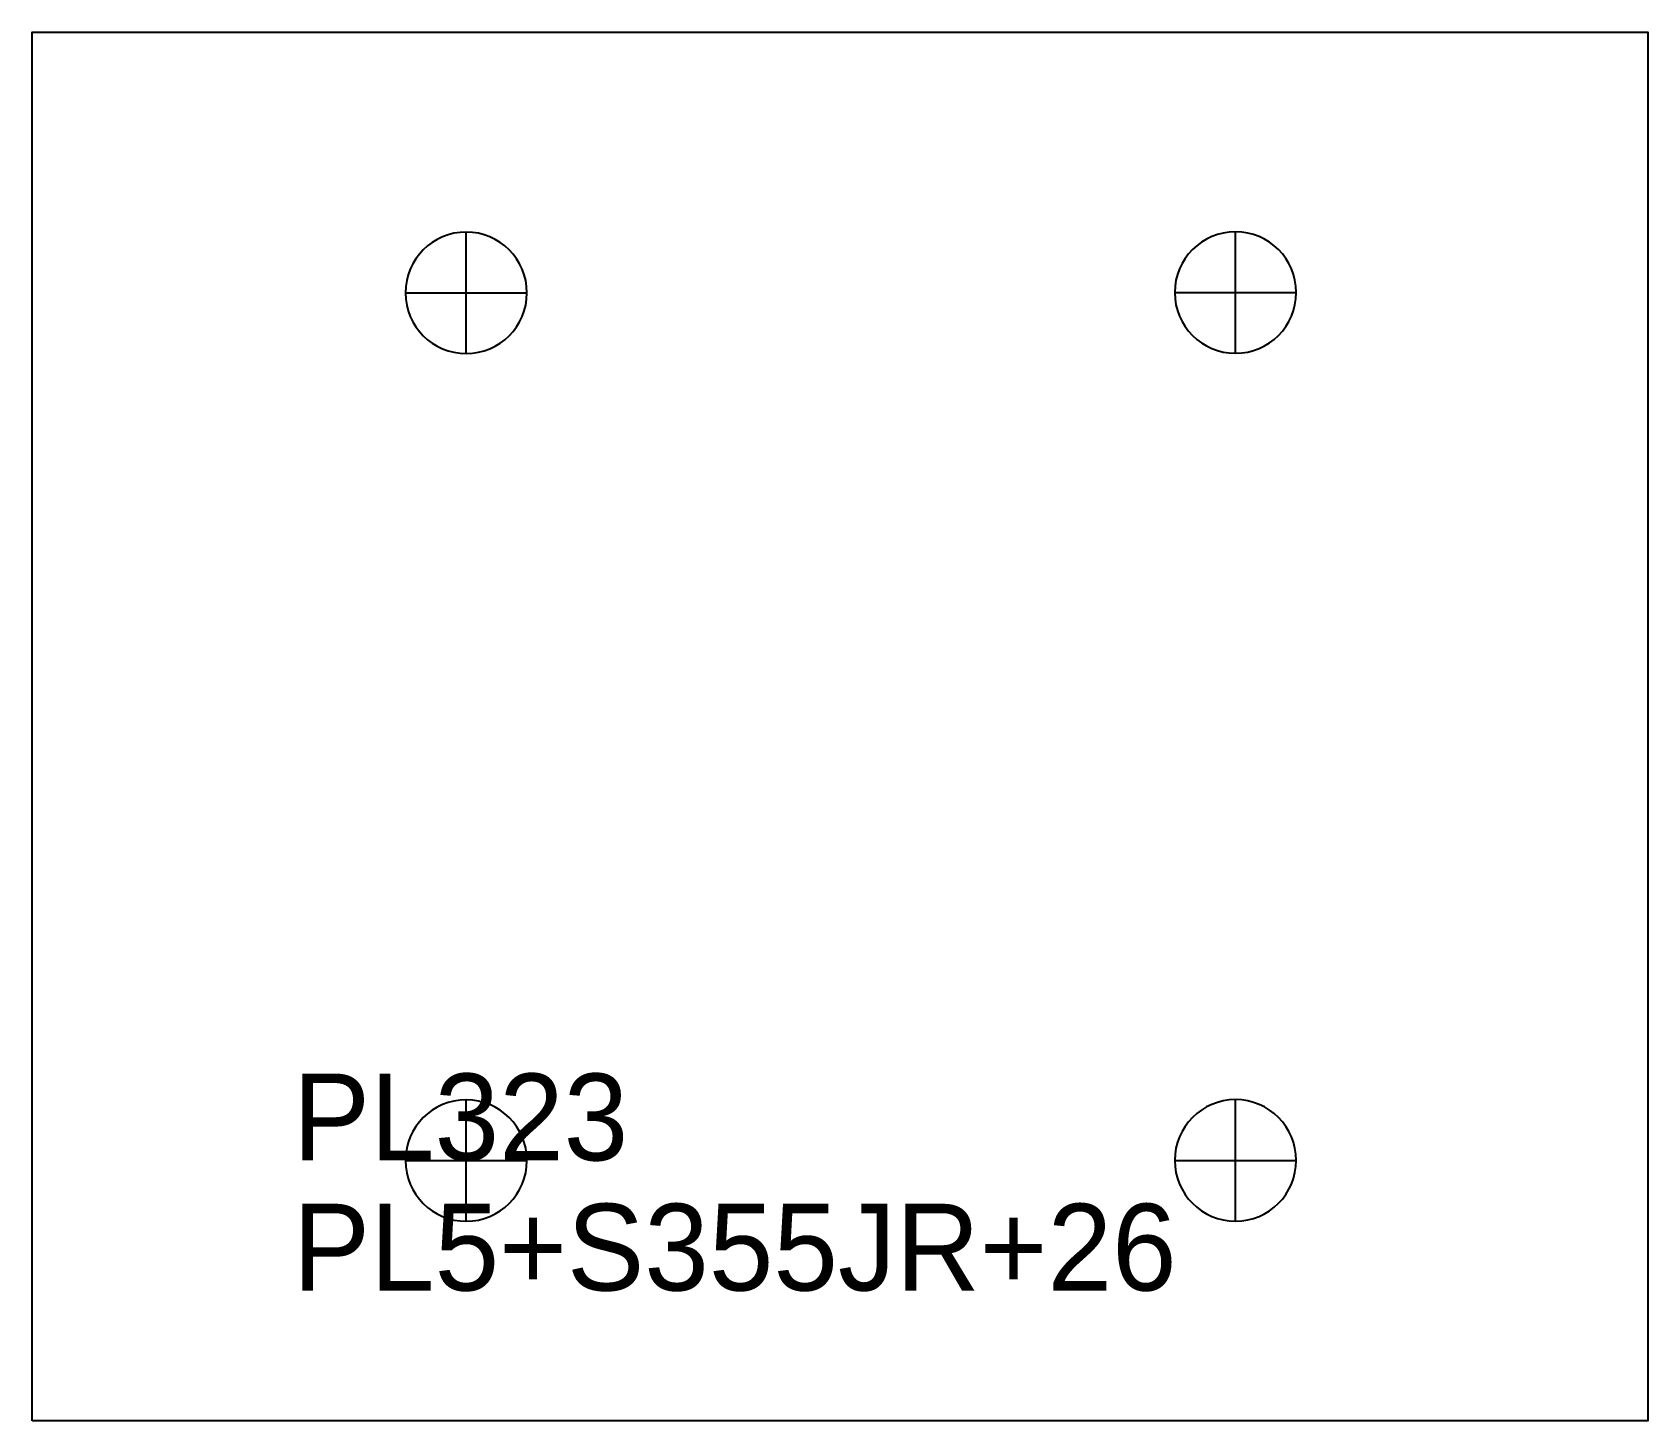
# Model space of a CAD drawing. Extents: x 0 to 186, y 0 to 160.
import ezdxf

# ---------------------------------------------------------------- set-up
doc = ezdxf.new("R2010")
doc.units = 0
for name, color, linetype in [('14', 7, 'CONTINUOUS'), ('CUT', 7, 'CONTINUOUS'), ('SCRIBE', 3, 'CONTINUOUS'), ('TEXT', 7, 'CONTINUOUS')]:
    doc.layers.add(name, color=color, linetype=linetype)

msp = doc.modelspace()

# ---------------------------------------------------------------- linework, layer by layer
at = {"layer": '14', "color": 7, "linetype": 'CONTINUOUS'}
for p, q in [((50, 122.98), (50, 136.98)), ((138.64, 123.01), (138.64, 137.01)), ((43, 129.98), (57, 129.98)), ((131.64, 130.01), (145.64, 130.01)), ((50, 22.98), (50, 36.98)), ((138.64, 23), (138.64, 37)), ((43, 29.98), (57, 29.98)), ((131.64, 30), (145.64, 30))]:
    msp.add_line(p, q, dxfattribs=at)
for points in [[(50, 136.98, 1), (50, 122.98, 1)], [(138.64, 137.01, 1), (138.64, 123.01, 1)], [(50, 36.98, 1), (50, 22.98, 1)], [(138.64, 37, 1), (138.64, 23, 1)]]:
    msp.add_lwpolyline(points, format="xyb", close=True, dxfattribs=at)
at = {"layer": 'CUT', "color": 7, "linetype": 'CONTINUOUS'}
msp.add_lwpolyline([(0, 0), (0, 160), (186.14, 160), (186.14, 0)], close=True, dxfattribs=at)

# ---------------------------------------------------------------- texts
at = {"layer": 'SCRIBE', "color": 3}
msp.add_text('PL323', height=10, dxfattribs=at).set_placement((30, 30))
at = {"layer": 'TEXT', "color": 7}
msp.add_text('PL5+S355JR+26', height=10, dxfattribs=at).set_placement((30, 15))

doc.saveas('drawing.dxf')
